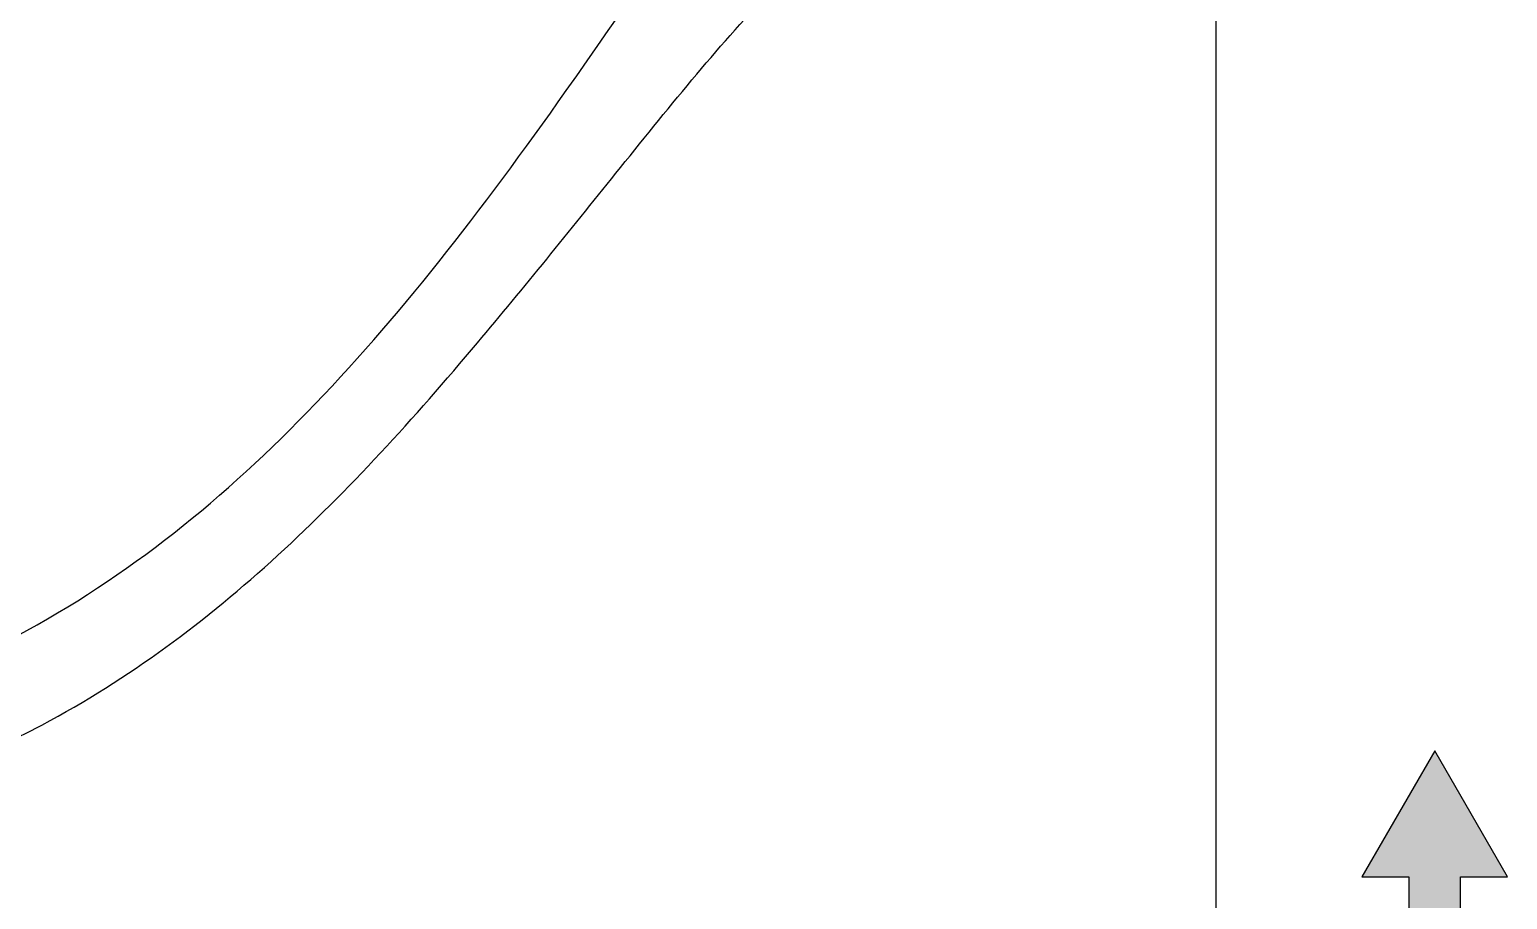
# Model space of a CAD drawing. Extents: x -30 to 1202, y 231 to 898.
# Drawn here: x 99.88 to 111.32, y 323.82 to 330.54 of the extents above; entities that cross this region are included whole.
import ezdxf

# ---------------------------------------------------------------- set-up
doc = ezdxf.new("R2010")
doc.units = 0
doc.header["$LTSCALE"] = 0.04
doc.layers.add('PISO', color=1, linetype='CONTINUOUS')
doc.layers.add('PISOS', color=1, linetype='CONTINUOUS')

# ---------------------------------------------------------------- blocks, each defined once
blk = doc.blocks.new('fl')
at = {"layer": 'PISOS'}
blk.add_hatch(color=9, dxfattribs=at).paths.add_polyline_path([(0, 0), (-0.563, -0.975), (-0.201, -0.975), (-0.201, -2.894), (0.201, -2.894), (0.201, -0.975), (0.563, -0.975)])
blk.add_lwpolyline([(-0.201, -0.975), (-0.201, -2.894), (0.201, -2.894), (0.201, -0.975), (0.563, -0.975), (0, 0), (-0.563, -0.975)], close=True, dxfattribs=at)

msp = doc.modelspace()

# ---------------------------------------------------------------- linework, layer by layer
at = {"layer": 'PISO', "start_tangent": (0.998447, -0.055719), "end_tangent": (0.999645, -0.026641)}
msp.add_spline([(93.195, 324.69), (99.697, 325.81), (104.033, 330.072), (107.109, 332.644)], degree=3, dxfattribs=at)
at = {"layer": 'PISO'}
msp.add_open_spline([(93.195, 323.989), (93.55, 323.97), (93.911, 323.96), (95.033, 323.961), (95.805, 324.008), (97.247, 324.214), (97.919, 324.36), (99.053, 324.73), (99.526, 324.926), (100.65, 325.524), (101.25, 325.974), (102.351, 326.981), (102.855, 327.537), (103.705, 328.547), (104.058, 328.986), (104.807, 329.917), (105.202, 330.41), (105.919, 331.152), (106.241, 331.43), (106.793, 331.766), (107.024, 331.862), (107.381, 331.936), (107.508, 331.948), (107.659, 331.944)], degree=3, knots=[0.037702, 0.037702, 0.037702, 0.037702, 1.065839, 1.065839, 3.197516, 3.197516, 5.098216, 5.098216, 6.537528, 6.537528, 8.70183, 8.70183, 10.866133, 10.866133, 12.442662, 12.442662, 14.155506, 14.155506, 15.528257, 15.528257, 16.560958, 16.560958, 17.123124, 17.123124, 17.123124, 17.123124], dxfattribs=at)
at = {"layer": 'PISOS'}
msp.add_line((109.059, 337.332), (109.059, 297.782), dxfattribs=at)

# ---------------------------------------------------------------- block references
msp.add_blockref('fl', (110.754, 324.966), dxfattribs=at)

doc.saveas('drawing.dxf')
